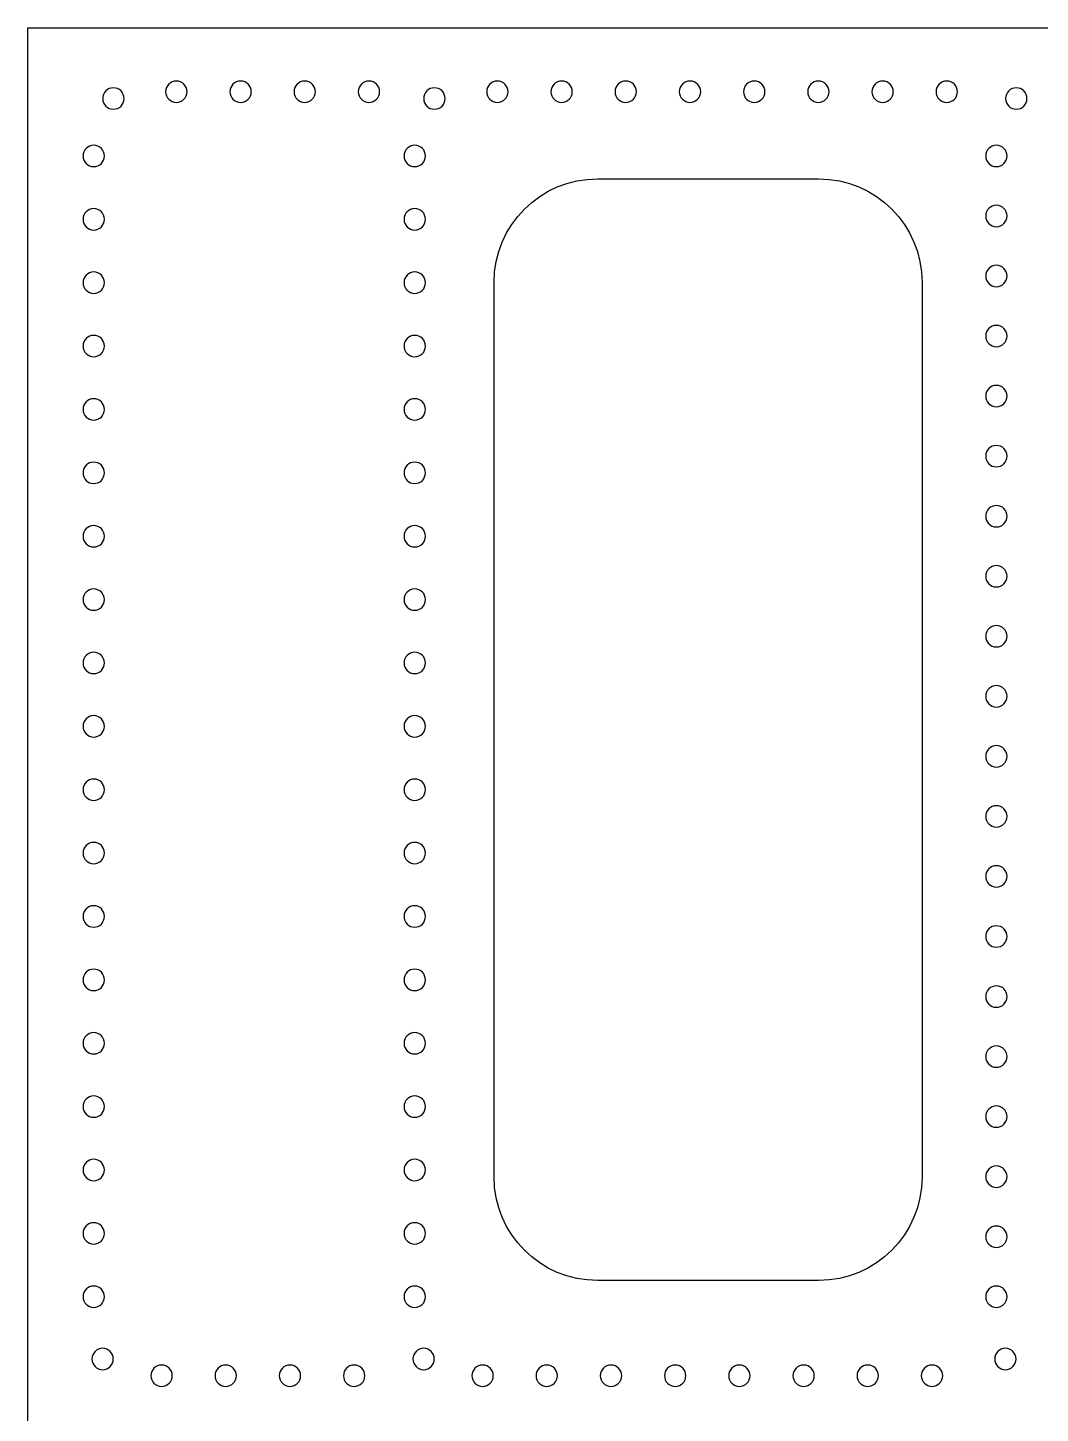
# Model space of a CAD drawing. Extents: x 112 to 502, y 72 to 270.
# Drawn here: x 112 to 159.4, y 205.3 to 270 of the extents above; entities that cross this region are included whole.
import ezdxf

# ---------------------------------------------------------------- set-up
doc = ezdxf.new("R2010")
doc.units = 0
doc.layers.add('braccio', color=7, linetype='CONTINUOUS')
doc.layers.add('polso', color=7, linetype='CONTINUOUS')

msp = doc.modelspace()

# ---------------------------------------------------------------- linework, layer by layer
at = {"layer": 'braccio', "color": 5}
for p, q in [((112.035703, 270.033124), (502.035713, 270.033124)), ((112.035703, 204.033126), (112.035703, 270.033124))]:
    msp.add_line(p, q, dxfattribs=at)
at = {"layer": 'polso', "color": 1}
for p, q in [((119.481956, 267.041292), (119.481956, 267.041292)), ((122.482317, 267.041292), (122.482317, 267.041292)), ((125.482622, 267.040939), (125.482622, 267.040939)), ((128.483152, 267.040939), (128.483152, 267.040939)), ((134.483987, 267.041292), (134.483987, 267.041292)), ((134.484015, 267.040939), (134.484015, 267.040939)), ((137.484347, 267.041292), (137.484347, 267.041292)), ((140.484652, 267.040939), (140.484652, 267.040939)), ((143.485182, 267.040939), (143.485182, 267.040939)), ((146.485684, 267.040939), (146.485684, 267.040939)), ((149.486045, 267.040939), (149.486045, 267.040939)), ((152.486519, 267.040939), (152.486519, 267.040939)), ((155.486858, 267.040939), (155.486858, 267.040939)), ((116.542443, 266.724145), (116.542443, 266.724145)), ((131.544473, 266.724145), (131.544473, 266.724145)), ((158.731684, 266.724145), (158.731684, 266.724145)), ((115.622963, 264.040776), (115.622963, 264.040776)), ((130.624993, 264.040776), (130.624993, 264.040776)), ((157.804189, 264.040776), (157.804189, 264.040776)), ((115.622963, 261.078639), (115.622963, 261.078639)), ((130.624993, 261.078639), (130.624993, 261.078639)), ((157.804189, 261.234528), (157.804189, 261.234528)), ((157.804189, 258.428614), (157.804189, 258.428614)), ((115.622963, 258.116815), (115.622963, 258.116815)), ((130.624993, 258.116815), (130.624993, 258.116815)), ((115.622963, 255.154851), (115.622963, 255.154851)), ((130.624993, 255.154851), (130.624993, 255.154851)), ((157.804189, 255.622521), (157.804189, 255.622521)), ((157.804189, 252.816435), (157.804189, 252.816435)), ((115.622963, 252.192854), (115.622963, 252.192854)), ((130.624993, 252.192854), (130.624993, 252.192854)), ((157.804189, 250.010359), (157.804189, 250.010359)), ((115.622963, 249.23089), (115.622963, 249.23089)), ((130.624993, 249.23089), (130.624993, 249.23089)), ((157.804189, 247.20427), (157.804189, 247.20427)), ((115.622963, 246.268911), (115.622963, 246.268911)), ((130.624993, 246.268911), (130.624993, 246.268911)), ((157.804189, 244.398198), (157.804189, 244.398198)), ((115.622963, 243.306929), (115.622963, 243.306929)), ((130.624993, 243.306929), (130.624993, 243.306929)), ((157.804189, 241.592267), (157.804189, 241.592267)), ((115.622963, 240.345127), (115.622963, 240.345127)), ((130.624993, 240.345127), (130.624993, 240.345127)), ((157.804189, 238.786191), (157.804189, 238.786191)), ((115.622963, 237.383159), (115.622963, 237.383159)), ((130.624993, 237.383159), (130.624993, 237.383159)), ((157.804189, 235.980098), (157.804189, 235.980098)), ((115.622963, 234.421159), (115.622963, 234.421159)), ((130.624993, 234.421159), (130.624993, 234.421159)), ((157.804189, 233.174019), (157.804189, 233.174019)), ((115.622963, 231.458838), (115.622963, 231.458838)), ((130.624993, 231.458838), (130.624993, 231.458838)), ((157.804189, 230.367576), (157.804189, 230.367576)), ((115.622963, 228.496859), (115.622963, 228.496859)), ((130.624993, 228.496859), (130.624993, 228.496859)), ((157.804189, 227.56149), (157.804189, 227.56149)), ((115.622963, 225.535233), (115.622963, 225.535233)), ((130.624993, 225.535233), (130.624993, 225.535233)), ((157.804189, 224.755764), (157.804189, 224.755764)), ((115.622963, 222.573248), (115.622963, 222.573248)), ((130.624993, 222.573248), (130.624993, 222.573248)), ((157.804189, 221.949674), (157.804189, 221.949674)), ((115.622963, 219.610916), (115.622963, 219.610916)), ((130.624993, 219.610916), (130.624993, 219.610916)), ((157.804189, 219.143235), (157.804189, 219.143235)), ((115.622963, 216.648945), (115.622963, 216.648945)), ((130.624993, 216.648945), (130.624993, 216.648945)), ((157.804189, 216.337156), (157.804189, 216.337156)), ((115.622963, 213.687312), (115.622963, 213.687312)), ((130.624993, 213.687312), (130.624993, 213.687312)), ((157.804189, 213.531412), (157.804189, 213.531412)), ((115.622963, 210.725333), (115.622963, 210.725333)), ((130.624993, 210.725333), (130.624993, 210.725333)), ((157.804189, 210.725333), (157.804189, 210.725333)), ((116.035684, 207.815939), (116.035684, 207.815939)), ((131.037715, 207.815939), (131.037715, 207.815939)), ((158.224926, 207.815939), (158.224926, 207.815939)), ((118.789863, 207.032526), (118.789863, 207.032526)), ((121.790195, 207.032526), (121.790195, 207.032526)), ((124.7905, 207.032526), (124.7905, 207.032526)), ((127.79103, 207.032526), (127.79103, 207.032526)), ((133.791893, 207.032526), (133.791893, 207.032526)), ((133.791893, 207.032526), (133.791893, 207.032526)), ((136.792226, 207.032526), (136.792226, 207.032526)), ((139.79253, 207.032526), (139.79253, 207.032526)), ((142.79306, 207.032526), (142.79306, 207.032526)), ((145.793562, 207.032526), (145.793562, 207.032526)), ((148.793923, 207.032526), (148.793923, 207.032526)), ((151.794397, 207.032526), (151.794397, 207.032526)), ((154.794737, 207.032526), (154.794737, 207.032526))]:
    msp.add_line(p, q, dxfattribs=at)
at = {"layer": 'polso', "color": 3}
for p, q in [((138.671039, 262.969633), (148.989648, 262.969633)), ((138.671039, 262.969633), (138.671039, 262.969633)), ((133.830342, 216.326439), (133.830342, 258.128937)), ((153.830345, 258.128937), (153.830345, 216.326439)), ((148.989648, 211.485745), (138.671039, 211.485745))]:
    msp.add_line(p, q, dxfattribs=at)
at = {"layer": 'polso', "color": 1}
for points in [[(118.98207, 267.541178), (118.705492, 267.541178), (118.481831, 267.317517), (118.481831, 267.041292)], [(119.481956, 267.041292), (119.481956, 267.317517), (119.257942, 267.541178), (118.98207, 267.541178)], [(121.982431, 267.541178), (121.706206, 267.541178), (121.482192, 267.317517), (121.482192, 267.041292)], [(122.482317, 267.041292), (122.482317, 267.317517), (122.258656, 267.541178), (121.982431, 267.541178)], [(124.982736, 267.541178), (124.706511, 267.541178), (124.482497, 267.317164), (124.482497, 267.040939)], [(125.482622, 267.040939), (125.482622, 267.317164), (125.258961, 267.541178), (124.982736, 267.541178)], [(127.983266, 267.541178), (127.706688, 267.541178), (127.483027, 267.317164), (127.483027, 267.040939)], [(128.483152, 267.040939), (128.483152, 267.317164), (128.259138, 267.541178), (127.983266, 267.541178)], [(133.9841, 267.541178), (133.707523, 267.541178), (133.483862, 267.317517), (133.483862, 267.041292)], [(133.984129, 267.541178), (133.707904, 267.541178), (133.48389, 267.317164), (133.48389, 267.040939)], [(134.483987, 267.041292), (134.483987, 267.317517), (134.259973, 267.541178), (133.9841, 267.541178)], [(134.484015, 267.040939), (134.484015, 267.317164), (134.260001, 267.541178), (133.984129, 267.541178)], [(136.984461, 267.541178), (136.708236, 267.541178), (136.484222, 267.317517), (136.484222, 267.041292)], [(137.484347, 267.041292), (137.484347, 267.317517), (137.260686, 267.541178), (136.984461, 267.541178)], [(139.984766, 267.541178), (139.708541, 267.541178), (139.484527, 267.317164), (139.484527, 267.040939)], [(140.484652, 267.040939), (140.484652, 267.317164), (140.260991, 267.541178), (139.984766, 267.541178)], [(142.985296, 267.541178), (142.708718, 267.541178), (142.485057, 267.317164), (142.485057, 267.040939)], [(143.485182, 267.040939), (143.485182, 267.317164), (143.261168, 267.541178), (142.985296, 267.541178)], [(145.985445, 267.541178), (145.70922, 267.541178), (145.485559, 267.317164), (145.485559, 267.040939)], [(146.485684, 267.040939), (146.485684, 267.317164), (146.26167, 267.541178), (145.985445, 267.541178)], [(148.986159, 267.541178), (148.709934, 267.541178), (148.48592, 267.317164), (148.48592, 267.040939)], [(149.486045, 267.040939), (149.486045, 267.317164), (149.262031, 267.541178), (148.986159, 267.541178)], [(151.986633, 267.541178), (151.710055, 267.541178), (151.486394, 267.317164), (151.486394, 267.040939)], [(152.486519, 267.040939), (152.486519, 267.317164), (152.262505, 267.541178), (151.986633, 267.541178)], [(154.986965, 267.541178), (154.71074, 267.541178), (154.486726, 267.317164), (154.486726, 267.040939)], [(155.486858, 267.040939), (155.486858, 267.317164), (155.262838, 267.541178), (154.986965, 267.541178)], [(116.042556, 267.224031), (115.766331, 267.224031), (115.542318, 267.00037), (115.542318, 266.724145)], [(116.542443, 266.724145), (116.542443, 267.00037), (116.318781, 267.224031), (116.042556, 267.224031)], [(118.481831, 267.041292), (118.481831, 266.765067), (118.705492, 266.541053), (118.98207, 266.541053)], [(118.98207, 266.541053), (119.257942, 266.541053), (119.481956, 266.765067), (119.481956, 267.041292)], [(121.482192, 267.041292), (121.482192, 266.765067), (121.706206, 266.541053), (121.982431, 266.541053)], [(121.982431, 266.541053), (122.258656, 266.541053), (122.482317, 266.765067), (122.482317, 267.041292)], [(124.482497, 267.040939), (124.482497, 266.765067), (124.706511, 266.541053), (124.982736, 266.541053)], [(124.982736, 266.541053), (125.258961, 266.541053), (125.482622, 266.765067), (125.482622, 267.040939)], [(127.483027, 267.040939), (127.483027, 266.765067), (127.706688, 266.541053), (127.983266, 266.541053)], [(127.983266, 266.541053), (128.259138, 266.541053), (128.483152, 266.765067), (128.483152, 267.040939)], [(131.044587, 267.224031), (130.768362, 267.224031), (130.544348, 267.00037), (130.544348, 266.724145)], [(131.544473, 266.724145), (131.544473, 267.00037), (131.320812, 267.224031), (131.044587, 267.224031)], [(133.483862, 267.041292), (133.483862, 266.765067), (133.707523, 266.541053), (133.9841, 266.541053)], [(133.48389, 267.040939), (133.48389, 266.765067), (133.707904, 266.541053), (133.984129, 266.541053)], [(133.9841, 266.541053), (134.259973, 266.541053), (134.483987, 266.765067), (134.483987, 267.041292)], [(133.984129, 266.541053), (134.260001, 266.541053), (134.484015, 266.765067), (134.484015, 267.040939)], [(136.484222, 267.041292), (136.484222, 266.765067), (136.708236, 266.541053), (136.984461, 266.541053)], [(136.984461, 266.541053), (137.260686, 266.541053), (137.484347, 266.765067), (137.484347, 267.041292)], [(139.484527, 267.040939), (139.484527, 266.765067), (139.708541, 266.541053), (139.984766, 266.541053)], [(139.984766, 266.541053), (140.260991, 266.541053), (140.484652, 266.765067), (140.484652, 267.040939)], [(142.485057, 267.040939), (142.485057, 266.765067), (142.708718, 266.541053), (142.985296, 266.541053)], [(142.985296, 266.541053), (143.261168, 266.541053), (143.485182, 266.765067), (143.485182, 267.040939)], [(145.485559, 267.040939), (145.485559, 266.765067), (145.70922, 266.541053), (145.985445, 266.541053)], [(145.985445, 266.541053), (146.26167, 266.541053), (146.485684, 266.765067), (146.485684, 267.040939)], [(148.48592, 267.040939), (148.48592, 266.765067), (148.709934, 266.541053), (148.986159, 266.541053)], [(148.986159, 266.541053), (149.262031, 266.541053), (149.486045, 266.765067), (149.486045, 267.040939)], [(151.486394, 267.040939), (151.486394, 266.765067), (151.710055, 266.541053), (151.986633, 266.541053)], [(151.986633, 266.541053), (152.262505, 266.541053), (152.486519, 266.765067), (152.486519, 267.040939)], [(154.486726, 267.040939), (154.486726, 266.765067), (154.71074, 266.541053), (154.986965, 266.541053)], [(154.986965, 266.541053), (155.262838, 266.541053), (155.486858, 266.765067), (155.486858, 267.040939)], [(158.231798, 267.224031), (157.955573, 267.224031), (157.731559, 267.00037), (157.731559, 266.724145)], [(158.731684, 266.724145), (158.731684, 267.00037), (158.508023, 267.224031), (158.231798, 267.224031)], [(115.542318, 266.724145), (115.542318, 266.44792), (115.766331, 266.224259), (116.042556, 266.224259)], [(116.042556, 266.224259), (116.318781, 266.224259), (116.542443, 266.44792), (116.542443, 266.724145)], [(130.544348, 266.724145), (130.544348, 266.44792), (130.768362, 266.224259), (131.044587, 266.224259)], [(131.044587, 266.224259), (131.320812, 266.224259), (131.544473, 266.44792), (131.544473, 266.724145)], [(157.731559, 266.724145), (157.731559, 266.44792), (157.955573, 266.224259), (158.231798, 266.224259)], [(158.231798, 266.224259), (158.508023, 266.224259), (158.731684, 266.44792), (158.731684, 266.724145)], [(115.123076, 264.540662), (114.846851, 264.540662), (114.622838, 264.317001), (114.622838, 264.040776)], [(115.622963, 264.040776), (115.622963, 264.317001), (115.398949, 264.540662), (115.123076, 264.540662)], [(130.125107, 264.540662), (129.848882, 264.540662), (129.624868, 264.317001), (129.624868, 264.040776)], [(130.624993, 264.040776), (130.624993, 264.317001), (130.400979, 264.540662), (130.125107, 264.540662)], [(157.304303, 264.540662), (157.028078, 264.540662), (156.804064, 264.317001), (156.804064, 264.040776)], [(157.804189, 264.040776), (157.804189, 264.317001), (157.580175, 264.540662), (157.304303, 264.540662)], [(114.622838, 264.040776), (114.622838, 263.764551), (114.846851, 263.54089), (115.123076, 263.54089)], [(115.123076, 263.54089), (115.398949, 263.54089), (115.622963, 263.764551), (115.622963, 264.040776)], [(129.624868, 264.040776), (129.624868, 263.764551), (129.848882, 263.54089), (130.125107, 263.54089)], [(130.125107, 263.54089), (130.400979, 263.54089), (130.624993, 263.764551), (130.624993, 264.040776)], [(156.804064, 264.040776), (156.804064, 263.764551), (157.028078, 263.54089), (157.304303, 263.54089)], [(157.304303, 263.54089), (157.580175, 263.54089), (157.804189, 263.764551), (157.804189, 264.040776)], [(157.304303, 261.734767), (157.028078, 261.734767), (156.804064, 261.510753), (156.804064, 261.234528)], [(157.804189, 261.234528), (157.804189, 261.510753), (157.580175, 261.734767), (157.304303, 261.734767)], [(115.123076, 261.578878), (114.846851, 261.578878), (114.622838, 261.354864), (114.622838, 261.078639)], [(114.622838, 261.078639), (114.622838, 260.802414), (114.846851, 260.578753), (115.123076, 260.578753)], [(115.622963, 261.078639), (115.622963, 261.354864), (115.398949, 261.578878), (115.123076, 261.578878)], [(115.123076, 260.578753), (115.398949, 260.578753), (115.622963, 260.802414), (115.622963, 261.078639)], [(130.125107, 261.578878), (129.848882, 261.578878), (129.624868, 261.354864), (129.624868, 261.078639)], [(129.624868, 261.078639), (129.624868, 260.802414), (129.848882, 260.578753), (130.125107, 260.578753)], [(130.624993, 261.078639), (130.624993, 261.354864), (130.400979, 261.578878), (130.125107, 261.578878)], [(130.125107, 260.578753), (130.400979, 260.578753), (130.624993, 260.802414), (130.624993, 261.078639)], [(156.804064, 261.234528), (156.804064, 260.958303), (157.028078, 260.734642), (157.304303, 260.734642)], [(157.304303, 260.734642), (157.580175, 260.734642), (157.804189, 260.958303), (157.804189, 261.234528)], [(115.123076, 258.616701), (114.846851, 258.616701), (114.622838, 258.39304), (114.622838, 258.116815)], [(115.622963, 258.116815), (115.622963, 258.39304), (115.398949, 258.616701), (115.123076, 258.616701)], [(130.125107, 258.616701), (129.848882, 258.616701), (129.624868, 258.39304), (129.624868, 258.116815)], [(130.624993, 258.116815), (130.624993, 258.39304), (130.400979, 258.616701), (130.125107, 258.616701)], [(157.304303, 258.9285), (157.028078, 258.9285), (156.804064, 258.704839), (156.804064, 258.428614)], [(156.804064, 258.428614), (156.804064, 258.152389), (157.028078, 257.928728), (157.304303, 257.928728)], [(157.804189, 258.428614), (157.804189, 258.704839), (157.580175, 258.9285), (157.304303, 258.9285)], [(157.304303, 257.928728), (157.580175, 257.928728), (157.804189, 258.152389), (157.804189, 258.428614)], [(114.622838, 258.116815), (114.622838, 257.84059), (114.846851, 257.616929), (115.123076, 257.616929)], [(115.123076, 257.616929), (115.398949, 257.616929), (115.622963, 257.84059), (115.622963, 258.116815)], [(129.624868, 258.116815), (129.624868, 257.84059), (129.848882, 257.616929), (130.125107, 257.616929)], [(130.125107, 257.616929), (130.400979, 257.616929), (130.624993, 257.84059), (130.624993, 258.116815)], [(157.304303, 256.122407), (157.028078, 256.122407), (156.804064, 255.898746), (156.804064, 255.622521)], [(157.804189, 255.622521), (157.804189, 255.898746), (157.580175, 256.122407), (157.304303, 256.122407)], [(115.123076, 255.654737), (114.846851, 255.654737), (114.622838, 255.431076), (114.622838, 255.154851)], [(114.622838, 255.154851), (114.622838, 254.878626), (114.846851, 254.654965), (115.123076, 254.654965)], [(115.622963, 255.154851), (115.622963, 255.431076), (115.398949, 255.654737), (115.123076, 255.654737)], [(115.123076, 254.654965), (115.398949, 254.654965), (115.622963, 254.878626), (115.622963, 255.154851)], [(130.125107, 255.654737), (129.848882, 255.654737), (129.624868, 255.431076), (129.624868, 255.154851)], [(129.624868, 255.154851), (129.624868, 254.878626), (129.848882, 254.654965), (130.125107, 254.654965)], [(130.624993, 255.154851), (130.624993, 255.431076), (130.400979, 255.654737), (130.125107, 255.654737)], [(130.125107, 254.654965), (130.400979, 254.654965), (130.624993, 254.878626), (130.624993, 255.154851)], [(156.804064, 255.622521), (156.804064, 255.346296), (157.028078, 255.122635), (157.304303, 255.122635)], [(157.304303, 255.122635), (157.580175, 255.122635), (157.804189, 255.346296), (157.804189, 255.622521)], [(157.304303, 253.316321), (157.028078, 253.316321), (156.804064, 253.09266), (156.804064, 252.816435)], [(157.804189, 252.816435), (157.804189, 253.09266), (157.580175, 253.316321), (157.304303, 253.316321)], [(115.123076, 252.69274), (114.846851, 252.69274), (114.622838, 252.469079), (114.622838, 252.192854)], [(115.622963, 252.192854), (115.622963, 252.469079), (115.398949, 252.69274), (115.123076, 252.69274)], [(130.125107, 252.69274), (129.848882, 252.69274), (129.624868, 252.469079), (129.624868, 252.192854)], [(130.624993, 252.192854), (130.624993, 252.469079), (130.400979, 252.69274), (130.125107, 252.69274)], [(156.804064, 252.816435), (156.804064, 252.54021), (157.028078, 252.316549), (157.304303, 252.316549)], [(157.304303, 252.316549), (157.580175, 252.316549), (157.804189, 252.54021), (157.804189, 252.816435)], [(114.622838, 252.192854), (114.622838, 251.916629), (114.846851, 251.692968), (115.123076, 251.692968)], [(115.123076, 251.692968), (115.398949, 251.692968), (115.622963, 251.916629), (115.622963, 252.192854)], [(129.624868, 252.192854), (129.624868, 251.916629), (129.848882, 251.692968), (130.125107, 251.692968)], [(130.125107, 251.692968), (130.400979, 251.692968), (130.624993, 251.916629), (130.624993, 252.192854)], [(157.304303, 250.510245), (157.028078, 250.510245), (156.804064, 250.286584), (156.804064, 250.010359)], [(156.804064, 250.010359), (156.804064, 249.734134), (157.028078, 249.510473), (157.304303, 249.510473)], [(157.804189, 250.010359), (157.804189, 250.286584), (157.580175, 250.510245), (157.304303, 250.510245)], [(157.304303, 249.510473), (157.580175, 249.510473), (157.804189, 249.734134), (157.804189, 250.010359)], [(115.123076, 249.730776), (114.846851, 249.730776), (114.622838, 249.507115), (114.622838, 249.23089)], [(115.622963, 249.23089), (115.622963, 249.507115), (115.398949, 249.730776), (115.123076, 249.730776)], [(130.125107, 249.730776), (129.848882, 249.730776), (129.624868, 249.507115), (129.624868, 249.23089)], [(130.624993, 249.23089), (130.624993, 249.507115), (130.400979, 249.730776), (130.125107, 249.730776)], [(114.622838, 249.23089), (114.622838, 248.954665), (114.846851, 248.731004), (115.123076, 248.731004)], [(115.123076, 248.731004), (115.398949, 248.731004), (115.622963, 248.954665), (115.622963, 249.23089)], [(129.624868, 249.23089), (129.624868, 248.954665), (129.848882, 248.731004), (130.125107, 248.731004)], [(130.125107, 248.731004), (130.400979, 248.731004), (130.624993, 248.954665), (130.624993, 249.23089)], [(157.304303, 247.704156), (157.028078, 247.704156), (156.804064, 247.480495), (156.804064, 247.20427)], [(157.804189, 247.20427), (157.804189, 247.480495), (157.580175, 247.704156), (157.304303, 247.704156)], [(115.123076, 246.768797), (114.846851, 246.768797), (114.622838, 246.545136), (114.622838, 246.268911)], [(115.622963, 246.268911), (115.622963, 246.545136), (115.398949, 246.768797), (115.123076, 246.768797)], [(130.125107, 246.768797), (129.848882, 246.768797), (129.624868, 246.545136), (129.624868, 246.268911)], [(130.624993, 246.268911), (130.624993, 246.545136), (130.400979, 246.768797), (130.125107, 246.768797)], [(156.804064, 247.20427), (156.804064, 246.928045), (157.028078, 246.704384), (157.304303, 246.704384)], [(157.304303, 246.704384), (157.580175, 246.704384), (157.804189, 246.928045), (157.804189, 247.20427)], [(114.622838, 246.268911), (114.622838, 245.992686), (114.846851, 245.769025), (115.123076, 245.769025)], [(115.123076, 245.769025), (115.398949, 245.769025), (115.622963, 245.992686), (115.622963, 246.268911)], [(129.624868, 246.268911), (129.624868, 245.992686), (129.848882, 245.769025), (130.125107, 245.769025)], [(130.125107, 245.769025), (130.400979, 245.769025), (130.624993, 245.992686), (130.624993, 246.268911)], [(157.304303, 244.898084), (157.028078, 244.898084), (156.804064, 244.674423), (156.804064, 244.398198)], [(157.804189, 244.398198), (157.804189, 244.674423), (157.580175, 244.898084), (157.304303, 244.898084)], [(156.804064, 244.398198), (156.804064, 244.121973), (157.028078, 243.898311), (157.304303, 243.898311)], [(157.304303, 243.898311), (157.580175, 243.898311), (157.804189, 244.121973), (157.804189, 244.398198)], [(115.123076, 243.806815), (114.846851, 243.806815), (114.622838, 243.583154), (114.622838, 243.306929)], [(115.622963, 243.306929), (115.622963, 243.583154), (115.398949, 243.806815), (115.123076, 243.806815)], [(130.125107, 243.806815), (129.848882, 243.806815), (129.624868, 243.583154), (129.624868, 243.306929)], [(130.624993, 243.306929), (130.624993, 243.583154), (130.400979, 243.806815), (130.125107, 243.806815)], [(114.622838, 243.306929), (114.622838, 243.030704), (114.846851, 242.807043), (115.123076, 242.807043)], [(115.123076, 242.807043), (115.398949, 242.807043), (115.622963, 243.030704), (115.622963, 243.306929)], [(129.624868, 243.306929), (129.624868, 243.030704), (129.848882, 242.807043), (130.125107, 242.807043)], [(130.125107, 242.807043), (130.400979, 242.807043), (130.624993, 243.030704), (130.624993, 243.306929)], [(157.304303, 242.092153), (157.028078, 242.092153), (156.804064, 241.868492), (156.804064, 241.592267)], [(156.804064, 241.592267), (156.804064, 241.316042), (157.028078, 241.092028), (157.304303, 241.092028)], [(157.804189, 241.592267), (157.804189, 241.868492), (157.580175, 242.092153), (157.304303, 242.092153)], [(157.304303, 241.092028), (157.580175, 241.092028), (157.804189, 241.316042), (157.804189, 241.592267)], [(115.123076, 240.845013), (114.846851, 240.845013), (114.622838, 240.621352), (114.622838, 240.345127)], [(114.622838, 240.345127), (114.622838, 240.068902), (114.846851, 239.844888), (115.123076, 239.844888)], [(115.622963, 240.345127), (115.622963, 240.621352), (115.398949, 240.845013), (115.123076, 240.845013)], [(115.123076, 239.844888), (115.398949, 239.844888), (115.622963, 240.068902), (115.622963, 240.345127)], [(130.125107, 240.845013), (129.848882, 240.845013), (129.624868, 240.621352), (129.624868, 240.345127)], [(129.624868, 240.345127), (129.624868, 240.068902), (129.848882, 239.844888), (130.125107, 239.844888)], [(130.624993, 240.345127), (130.624993, 240.621352), (130.400979, 240.845013), (130.125107, 240.845013)], [(130.125107, 239.844888), (130.400979, 239.844888), (130.624993, 240.068902), (130.624993, 240.345127)], [(157.304303, 239.286077), (157.028078, 239.286077), (156.804064, 239.062416), (156.804064, 238.786191)], [(157.804189, 238.786191), (157.804189, 239.062416), (157.580175, 239.286077), (157.304303, 239.286077)], [(156.804064, 238.786191), (156.804064, 238.509966), (157.028078, 238.285952), (157.304303, 238.285952)], [(157.304303, 238.285952), (157.580175, 238.285952), (157.804189, 238.509966), (157.804189, 238.786191)], [(115.123076, 237.883045), (114.846851, 237.883045), (114.622838, 237.659384), (114.622838, 237.383159)], [(115.622963, 237.383159), (115.622963, 237.659384), (115.398949, 237.883045), (115.123076, 237.883045)], [(130.125107, 237.883045), (129.848882, 237.883045), (129.624868, 237.659384), (129.624868, 237.383159)], [(130.624993, 237.383159), (130.624993, 237.659384), (130.400979, 237.883045), (130.125107, 237.883045)], [(114.622838, 237.383159), (114.622838, 237.106934), (114.846851, 236.88292), (115.123076, 236.88292)], [(115.123076, 236.88292), (115.398949, 236.88292), (115.622963, 237.106934), (115.622963, 237.383159)], [(129.624868, 237.383159), (129.624868, 237.106934), (129.848882, 236.88292), (130.125107, 236.88292)], [(130.125107, 236.88292), (130.400979, 236.88292), (130.624993, 237.106934), (130.624993, 237.383159)], [(157.304303, 236.479984), (157.028078, 236.479984), (156.804064, 236.25597), (156.804064, 235.980098)], [(157.804189, 235.980098), (157.804189, 236.25597), (157.580175, 236.479984), (157.304303, 236.479984)], [(156.804064, 235.980098), (156.804064, 235.703873), (157.028078, 235.479859), (157.304303, 235.479859)], [(157.304303, 235.479859), (157.580175, 235.479859), (157.804189, 235.703873), (157.804189, 235.980098)], [(115.123076, 234.921045), (114.846851, 234.921045), (114.622838, 234.697031), (114.622838, 234.421159)], [(114.622838, 234.421159), (114.622838, 234.144934), (114.846851, 233.92092), (115.123076, 233.92092)], [(115.622963, 234.421159), (115.622963, 234.697031), (115.398949, 234.921045), (115.123076, 234.921045)], [(115.123076, 233.92092), (115.398949, 233.92092), (115.622963, 234.144934), (115.622963, 234.421159)], [(130.125107, 234.921045), (129.848882, 234.921045), (129.624868, 234.697031), (129.624868, 234.421159)], [(129.624868, 234.421159), (129.624868, 234.144934), (129.848882, 233.92092), (130.125107, 233.92092)], [(130.624993, 234.421159), (130.624993, 234.697031), (130.400979, 234.921045), (130.125107, 234.921045)], [(130.125107, 233.92092), (130.400979, 233.92092), (130.624993, 234.144934), (130.624993, 234.421159)], [(157.304303, 233.673905), (157.028078, 233.673905), (156.804064, 233.449891), (156.804064, 233.174019)], [(156.804064, 233.174019), (156.804064, 232.897794), (157.028078, 232.67378), (157.304303, 232.67378)], [(157.804189, 233.174019), (157.804189, 233.449891), (157.580175, 233.673905), (157.304303, 233.673905)], [(157.304303, 232.67378), (157.580175, 232.67378), (157.804189, 232.897794), (157.804189, 233.174019)], [(115.123076, 231.959077), (114.846851, 231.959077), (114.622838, 231.735063), (114.622838, 231.458838)], [(115.622963, 231.458838), (115.622963, 231.735063), (115.398949, 231.959077), (115.123076, 231.959077)], [(130.125107, 231.959077), (129.848882, 231.959077), (129.624868, 231.735063), (129.624868, 231.458838)], [(130.624993, 231.458838), (130.624993, 231.735063), (130.400979, 231.959077), (130.125107, 231.959077)], [(114.622838, 231.458838), (114.622838, 231.182966), (114.846851, 230.958952), (115.123076, 230.958952)], [(115.123076, 230.958952), (115.398949, 230.958952), (115.622963, 231.182966), (115.622963, 231.458838)], [(129.624868, 231.458838), (129.624868, 231.182966), (129.848882, 230.958952), (130.125107, 230.958952)], [(130.125107, 230.958952), (130.400979, 230.958952), (130.624993, 231.182966), (130.624993, 231.458838)], [(157.304303, 230.867815), (157.028078, 230.867815), (156.804064, 230.643801), (156.804064, 230.367576)], [(157.804189, 230.367576), (157.804189, 230.643801), (157.580175, 230.867815), (157.304303, 230.867815)], [(156.804064, 230.367576), (156.804064, 230.091704), (157.028078, 229.86769), (157.304303, 229.86769)], [(157.304303, 229.86769), (157.580175, 229.86769), (157.804189, 230.091704), (157.804189, 230.367576)], [(115.123076, 228.997098), (114.846851, 228.997098), (114.622838, 228.773084), (114.622838, 228.496859)], [(115.622963, 228.496859), (115.622963, 228.773084), (115.398949, 228.997098), (115.123076, 228.997098)], [(130.125107, 228.997098), (129.848882, 228.997098), (129.624868, 228.773084), (129.624868, 228.496859)], [(130.624993, 228.496859), (130.624993, 228.773084), (130.400979, 228.997098), (130.125107, 228.997098)], [(114.622838, 228.496859), (114.622838, 228.220987), (114.846851, 227.996973), (115.123076, 227.996973)], [(115.123076, 227.996973), (115.398949, 227.996973), (115.622963, 228.220987), (115.622963, 228.496859)], [(129.624868, 228.496859), (129.624868, 228.220987), (129.848882, 227.996973), (130.125107, 227.996973)], [(130.125107, 227.996973), (130.400979, 227.996973), (130.624993, 228.220987), (130.624993, 228.496859)], [(157.304303, 228.061729), (157.028078, 228.061729), (156.804064, 227.837715), (156.804064, 227.56149)], [(157.804189, 227.56149), (157.804189, 227.837715), (157.580175, 228.061729), (157.304303, 228.061729)], [(156.804064, 227.56149), (156.804064, 227.285618), (157.028078, 227.061604), (157.304303, 227.061604)], [(157.304303, 227.061604), (157.580175, 227.061604), (157.804189, 227.285618), (157.804189, 227.56149)], [(115.123076, 226.035119), (114.846851, 226.035119), (114.622838, 225.811458), (114.622838, 225.535233)], [(115.622963, 225.535233), (115.622963, 225.811458), (115.398949, 226.035119), (115.123076, 226.035119)], [(130.125107, 226.035119), (129.848882, 226.035119), (129.624868, 225.811458), (129.624868, 225.535233)], [(130.624993, 225.535233), (130.624993, 225.811458), (130.400979, 226.035119), (130.125107, 226.035119)], [(114.622838, 225.535233), (114.622838, 225.259008), (114.846851, 225.034994), (115.123076, 225.034994)], [(115.123076, 225.034994), (115.398949, 225.034994), (115.622963, 225.259008), (115.622963, 225.535233)], [(129.624868, 225.535233), (129.624868, 225.259008), (129.848882, 225.034994), (130.125107, 225.034994)], [(130.125107, 225.034994), (130.400979, 225.034994), (130.624993, 225.259008), (130.624993, 225.535233)], [(157.304303, 225.25565), (157.028078, 225.25565), (156.804064, 225.031989), (156.804064, 224.755764)], [(156.804064, 224.755764), (156.804064, 224.479539), (157.028078, 224.255525), (157.304303, 224.255525)], [(157.804189, 224.755764), (157.804189, 225.031989), (157.580175, 225.25565), (157.304303, 225.25565)], [(157.304303, 224.255525), (157.580175, 224.255525), (157.804189, 224.479539), (157.804189, 224.755764)], [(115.123076, 223.073134), (114.846851, 223.073134), (114.622838, 222.84912), (114.622838, 222.573248)], [(115.622963, 222.573248), (115.622963, 222.84912), (115.398949, 223.073134), (115.123076, 223.073134)], [(130.125107, 223.073134), (129.848882, 223.073134), (129.624868, 222.84912), (129.624868, 222.573248)], [(130.624993, 222.573248), (130.624993, 222.84912), (130.400979, 223.073134), (130.125107, 223.073134)], [(114.622838, 222.573248), (114.622838, 222.297023), (114.846851, 222.073009), (115.123076, 222.073009)], [(115.123076, 222.073009), (115.398949, 222.073009), (115.622963, 222.297023), (115.622963, 222.573248)], [(129.624868, 222.573248), (129.624868, 222.297023), (129.848882, 222.073009), (130.125107, 222.073009)], [(130.125107, 222.073009), (130.400979, 222.073009), (130.624993, 222.297023), (130.624993, 222.573248)], [(157.304303, 222.44956), (157.028078, 222.44956), (156.804064, 222.225546), (156.804064, 221.949674)], [(157.804189, 221.949674), (157.804189, 222.225546), (157.580175, 222.44956), (157.304303, 222.44956)], [(156.804064, 221.949674), (156.804064, 221.673449), (157.028078, 221.449435), (157.304303, 221.449435)], [(157.304303, 221.449435), (157.580175, 221.449435), (157.804189, 221.673449), (157.804189, 221.949674)], [(115.123076, 220.111155), (114.846851, 220.111155), (114.622838, 219.887141), (114.622838, 219.610916)], [(114.622838, 219.610916), (114.622838, 219.335044), (114.846851, 219.11103), (115.123076, 219.11103)], [(115.622963, 219.610916), (115.622963, 219.887141), (115.398949, 220.111155), (115.123076, 220.111155)], [(115.123076, 219.11103), (115.398949, 219.11103), (115.622963, 219.335044), (115.622963, 219.610916)], [(130.125107, 220.111155), (129.848882, 220.111155), (129.624868, 219.887141), (129.624868, 219.610916)], [(129.624868, 219.610916), (129.624868, 219.335044), (129.848882, 219.11103), (130.125107, 219.11103)], [(130.624993, 219.610916), (130.624993, 219.887141), (130.400979, 220.111155), (130.125107, 220.111155)], [(130.125107, 219.11103), (130.400979, 219.11103), (130.624993, 219.335044), (130.624993, 219.610916)], [(157.304303, 219.643474), (157.028078, 219.643474), (156.804064, 219.41946), (156.804064, 219.143235)], [(157.804189, 219.143235), (157.804189, 219.41946), (157.580175, 219.643474), (157.304303, 219.643474)], [(156.804064, 219.143235), (156.804064, 218.867363), (157.028078, 218.643349), (157.304303, 218.643349)], [(157.304303, 218.643349), (157.580175, 218.643349), (157.804189, 218.867363), (157.804189, 219.143235)], [(115.123076, 217.149183), (114.846851, 217.149183), (114.622838, 216.92517), (114.622838, 216.648945)], [(115.622963, 216.648945), (115.622963, 216.92517), (115.398949, 217.149183), (115.123076, 217.149183)], [(130.125107, 217.149183), (129.848882, 217.149183), (129.624868, 216.92517), (129.624868, 216.648945)], [(130.624993, 216.648945), (130.624993, 216.92517), (130.400979, 217.149183), (130.125107, 217.149183)], [(114.622838, 216.648945), (114.622838, 216.37272), (114.846851, 216.149058), (115.123076, 216.149058)], [(115.123076, 216.149058), (115.398949, 216.149058), (115.622963, 216.37272), (115.622963, 216.648945)], [(129.624868, 216.648945), (129.624868, 216.37272), (129.848882, 216.149058), (130.125107, 216.149058)], [(130.125107, 216.149058), (130.400979, 216.149058), (130.624993, 216.37272), (130.624993, 216.648945)], [(157.304303, 216.837395), (157.028078, 216.837395), (156.804064, 216.613381), (156.804064, 216.337156)], [(156.804064, 216.337156), (156.804064, 216.060931), (157.028078, 215.83727), (157.304303, 215.83727)], [(157.804189, 216.337156), (157.804189, 216.613381), (157.580175, 216.837395), (157.304303, 216.837395)], [(157.304303, 215.83727), (157.580175, 215.83727), (157.804189, 216.060931), (157.804189, 216.337156)], [(115.123076, 214.187198), (114.846851, 214.187198), (114.622838, 213.963184), (114.622838, 213.687312)], [(115.622963, 213.687312), (115.622963, 213.963184), (115.398949, 214.187198), (115.123076, 214.187198)], [(130.125107, 214.187198), (129.848882, 214.187198), (129.624868, 213.963184), (129.624868, 213.687312)], [(130.624993, 213.687312), (130.624993, 213.963184), (130.400979, 214.187198), (130.125107, 214.187198)], [(157.304303, 214.031298), (157.028078, 214.031298), (156.804064, 213.807284), (156.804064, 213.531412)], [(157.804189, 213.531412), (157.804189, 213.807284), (157.580175, 214.031298), (157.304303, 214.031298)], [(114.622838, 213.687312), (114.622838, 213.411087), (114.846851, 213.187073), (115.123076, 213.187073)], [(115.123076, 213.187073), (115.398949, 213.187073), (115.622963, 213.411087), (115.622963, 213.687312)], [(129.624868, 213.687312), (129.624868, 213.411087), (129.848882, 213.187073), (130.125107, 213.187073)], [(130.125107, 213.187073), (130.400979, 213.187073), (130.624993, 213.411087), (130.624993, 213.687312)], [(156.804064, 213.531412), (156.804064, 213.255187), (157.028078, 213.031173), (157.304303, 213.031173)], [(157.304303, 213.031173), (157.580175, 213.031173), (157.804189, 213.255187), (157.804189, 213.531412)], [(115.123076, 211.225219), (114.846851, 211.225219), (114.622838, 211.001205), (114.622838, 210.725333)], [(115.622963, 210.725333), (115.622963, 211.001205), (115.398949, 211.225219), (115.123076, 211.225219)], [(130.125107, 211.225219), (129.848882, 211.225219), (129.624868, 211.001205), (129.624868, 210.725333)], [(130.624993, 210.725333), (130.624993, 211.001205), (130.400979, 211.225219), (130.125107, 211.225219)], [(157.304303, 211.225219), (157.028078, 211.225219), (156.804064, 211.001205), (156.804064, 210.725333)], [(157.804189, 210.725333), (157.804189, 211.001205), (157.580175, 211.225219), (157.304303, 211.225219)], [(114.622838, 210.725333), (114.622838, 210.449108), (114.846851, 210.225094), (115.123076, 210.225094)], [(115.123076, 210.225094), (115.398949, 210.225094), (115.622963, 210.449108), (115.622963, 210.725333)], [(129.624868, 210.725333), (129.624868, 210.449108), (129.848882, 210.225094), (130.125107, 210.225094)], [(130.125107, 210.225094), (130.400979, 210.225094), (130.624993, 210.449108), (130.624993, 210.725333)], [(156.804064, 210.725333), (156.804064, 210.449108), (157.028078, 210.225094), (157.304303, 210.225094)], [(157.304303, 210.225094), (157.580175, 210.225094), (157.804189, 210.449108), (157.804189, 210.725333)], [(115.535798, 208.316178), (115.259573, 208.316178), (115.035559, 208.092164), (115.035559, 207.815939)], [(116.035684, 207.815939), (116.035684, 208.092164), (115.81167, 208.316178), (115.535798, 208.316178)], [(130.537828, 208.316178), (130.261603, 208.316178), (130.03759, 208.092164), (130.03759, 207.815939)], [(131.037715, 207.815939), (131.037715, 208.092164), (130.813701, 208.316178), (130.537828, 208.316178)], [(157.725039, 208.316178), (157.448814, 208.316178), (157.224801, 208.092164), (157.224801, 207.815939)], [(158.224926, 207.815939), (158.224926, 208.092164), (158.000912, 208.316178), (157.725039, 208.316178)], [(115.035559, 207.815939), (115.035559, 207.540067), (115.259573, 207.316053), (115.535798, 207.316053)], [(115.535798, 207.316053), (115.81167, 207.316053), (116.035684, 207.540067), (116.035684, 207.815939)], [(118.289977, 207.532765), (118.013399, 207.532765), (117.789738, 207.308751), (117.789738, 207.032526)], [(118.789863, 207.032526), (118.789863, 207.308751), (118.565849, 207.532765), (118.289977, 207.532765)], [(121.290309, 207.532765), (121.014084, 207.532765), (120.79007, 207.308751), (120.79007, 207.032526)], [(121.790195, 207.032526), (121.790195, 207.308751), (121.566534, 207.532765), (121.290309, 207.532765)], [(124.290614, 207.532765), (124.014389, 207.532765), (123.790375, 207.308751), (123.790375, 207.032526)], [(124.7905, 207.032526), (124.7905, 207.308751), (124.566839, 207.532765), (124.290614, 207.532765)], [(127.291144, 207.532765), (127.014566, 207.532765), (126.790905, 207.308751), (126.790905, 207.032526)], [(127.79103, 207.032526), (127.79103, 207.308751), (127.567016, 207.532765), (127.291144, 207.532765)], [(130.03759, 207.815939), (130.03759, 207.540067), (130.261603, 207.316053), (130.537828, 207.316053)], [(130.537828, 207.316053), (130.813701, 207.316053), (131.037715, 207.540067), (131.037715, 207.815939)], [(133.292007, 207.532765), (133.015429, 207.532765), (132.791768, 207.308751), (132.791768, 207.032526)], [(133.292007, 207.532765), (133.015782, 207.532765), (132.791768, 207.308751), (132.791768, 207.032526)], [(133.791893, 207.032526), (133.791893, 207.308751), (133.567879, 207.532765), (133.292007, 207.532765)], [(133.791893, 207.032526), (133.791893, 207.308751), (133.567879, 207.532765), (133.292007, 207.532765)], [(136.29234, 207.532765), (136.016115, 207.532765), (135.792101, 207.308751), (135.792101, 207.032526)], [(136.792226, 207.032526), (136.792226, 207.308751), (136.568565, 207.532765), (136.29234, 207.532765)], [(139.292644, 207.532765), (139.016419, 207.532765), (138.792405, 207.308751), (138.792405, 207.032526)], [(139.79253, 207.032526), (139.79253, 207.308751), (139.568869, 207.532765), (139.292644, 207.532765)], [(142.293174, 207.532765), (142.016596, 207.532765), (141.792935, 207.308751), (141.792935, 207.032526)], [(142.79306, 207.032526), (142.79306, 207.308751), (142.569046, 207.532765), (142.293174, 207.532765)], [(145.293323, 207.532765), (145.017098, 207.532765), (144.793437, 207.308751), (144.793437, 207.032526)], [(145.793562, 207.032526), (145.793562, 207.308751), (145.569548, 207.532765), (145.293323, 207.532765)], [(148.294037, 207.532765), (148.017812, 207.532765), (147.793798, 207.308751), (147.793798, 207.032526)], [(148.793923, 207.032526), (148.793923, 207.308751), (148.569909, 207.532765), (148.294037, 207.532765)], [(151.294511, 207.532765), (151.017933, 207.532765), (150.794272, 207.308751), (150.794272, 207.032526)], [(151.794397, 207.032526), (151.794397, 207.308751), (151.570383, 207.532765), (151.294511, 207.532765)], [(154.294844, 207.532765), (154.018619, 207.532765), (153.794605, 207.308751), (153.794605, 207.032526)], [(154.794737, 207.032526), (154.794737, 207.308751), (154.570716, 207.532765), (154.294844, 207.532765)], [(157.224801, 207.815939), (157.224801, 207.540067), (157.448814, 207.316053), (157.725039, 207.316053)], [(157.725039, 207.316053), (158.000912, 207.316053), (158.224926, 207.540067), (158.224926, 207.815939)], [(117.789738, 207.032526), (117.789738, 206.756653), (118.013399, 206.53264), (118.289977, 206.53264)], [(118.289977, 206.53264), (118.565849, 206.53264), (118.789863, 206.756653), (118.789863, 207.032526)], [(120.79007, 207.032526), (120.79007, 206.756653), (121.014084, 206.53264), (121.290309, 206.53264)], [(121.290309, 206.53264), (121.566534, 206.53264), (121.790195, 206.756653), (121.790195, 207.032526)], [(123.790375, 207.032526), (123.790375, 206.756653), (124.014389, 206.53264), (124.290614, 206.53264)], [(124.290614, 206.53264), (124.566839, 206.53264), (124.7905, 206.756653), (124.7905, 207.032526)], [(126.790905, 207.032526), (126.790905, 206.756653), (127.014566, 206.53264), (127.291144, 206.53264)], [(127.291144, 206.53264), (127.567016, 206.53264), (127.79103, 206.756653), (127.79103, 207.032526)], [(132.791768, 207.032526), (132.791768, 206.756653), (133.015429, 206.53264), (133.292007, 206.53264)], [(132.791768, 207.032526), (132.791768, 206.756653), (133.015782, 206.53264), (133.292007, 206.53264)], [(133.292007, 206.53264), (133.567879, 206.53264), (133.791893, 206.756653), (133.791893, 207.032526)], [(133.292007, 206.53264), (133.567879, 206.53264), (133.791893, 206.756653), (133.791893, 207.032526)], [(135.792101, 207.032526), (135.792101, 206.756653), (136.016115, 206.53264), (136.29234, 206.53264)], [(136.29234, 206.53264), (136.568565, 206.53264), (136.792226, 206.756653), (136.792226, 207.032526)], [(138.792405, 207.032526), (138.792405, 206.756653), (139.016419, 206.53264), (139.292644, 206.53264)], [(139.292644, 206.53264), (139.568869, 206.53264), (139.79253, 206.756653), (139.79253, 207.032526)], [(141.792935, 207.032526), (141.792935, 206.756653), (142.016596, 206.53264), (142.293174, 206.53264)], [(142.293174, 206.53264), (142.569046, 206.53264), (142.79306, 206.756653), (142.79306, 207.032526)], [(144.793437, 207.032526), (144.793437, 206.756653), (145.017098, 206.53264), (145.293323, 206.53264)], [(145.293323, 206.53264), (145.569548, 206.53264), (145.793562, 206.756653), (145.793562, 207.032526)], [(147.793798, 207.032526), (147.793798, 206.756653), (148.017812, 206.53264), (148.294037, 206.53264)], [(148.294037, 206.53264), (148.569909, 206.53264), (148.793923, 206.756653), (148.793923, 207.032526)], [(150.794272, 207.032526), (150.794272, 206.756653), (151.017933, 206.53264), (151.294511, 206.53264)], [(151.294511, 206.53264), (151.570383, 206.53264), (151.794397, 206.756653), (151.794397, 207.032526)], [(153.794605, 207.032526), (153.794605, 206.756653), (154.018619, 206.53264), (154.294844, 206.53264)], [(154.294844, 206.53264), (154.570716, 206.53264), (154.794737, 206.756653), (154.794737, 207.032526)]]:
    msp.add_open_spline(points, degree=3, dxfattribs=at)
at = {"layer": 'polso', "color": 3}
for points in [[(133.830342, 258.128937), (133.830342, 260.810683), (135.989293, 262.969633), (138.671039, 262.969633)], [(148.989648, 262.969633), (151.671394, 262.969633), (153.830345, 260.810683), (153.830345, 258.128937)], [(138.671039, 211.485745), (135.989293, 211.485745), (133.830342, 213.644693), (133.830342, 216.326439)], [(153.830345, 216.326439), (153.830345, 213.644693), (151.671394, 211.485745), (148.989648, 211.485745)]]:
    msp.add_open_spline(points, degree=3, dxfattribs=at)

doc.saveas('drawing.dxf')
